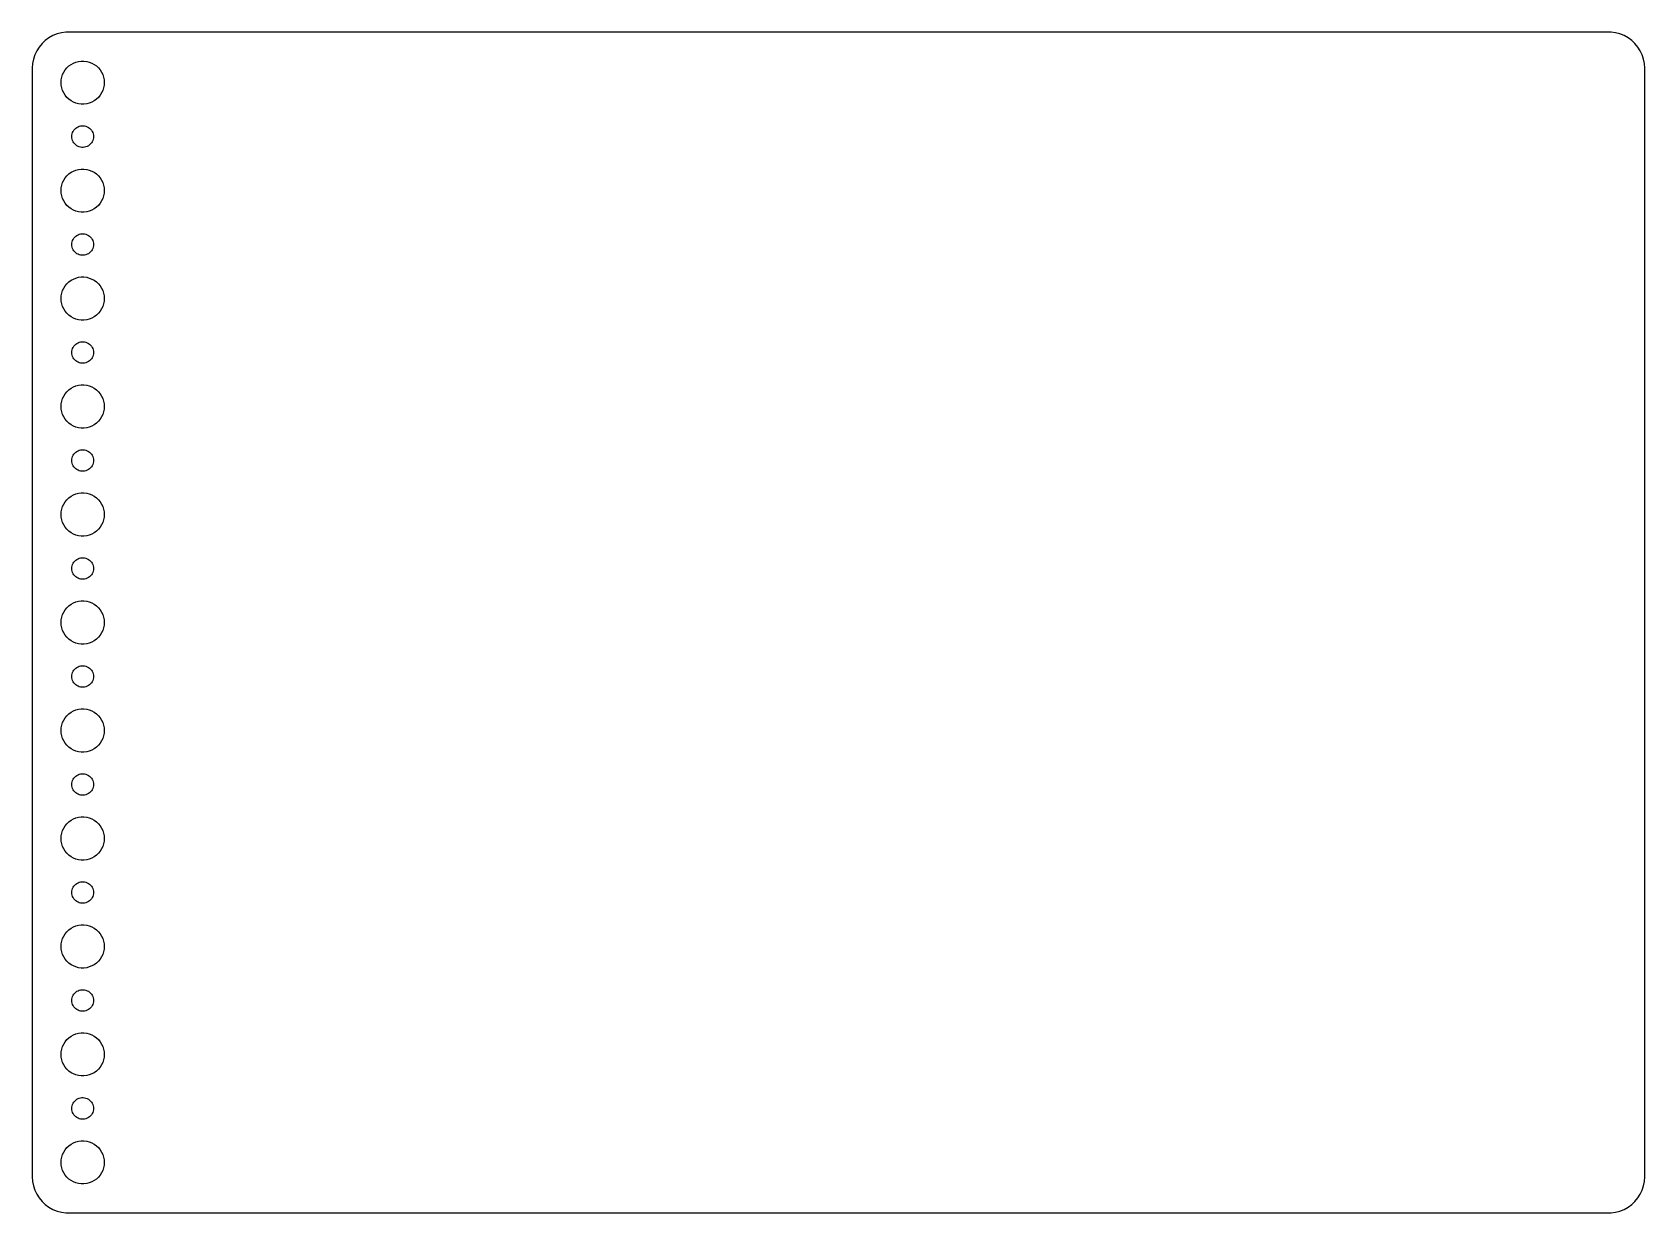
# Model space of a CAD drawing. Header units: metres. Extents: x -112 to 112, y -82 to 82.
import ezdxf

# ---------------------------------------------------------------- set-up
doc = ezdxf.new("R2010")
doc.units = ezdxf.units.M

msp = doc.modelspace()

# ---------------------------------------------------------------- linework, layer by layer
for p, q in [((-110.187, 80.8526), (-110.645, 80.4227)), ((-109.679, 81.2216), (-110.187, 80.8526)), ((-109.129, 81.5241), (-109.679, 81.2216)), ((-108.545, 81.7553), (-109.129, 81.5241)), ((-107.937, 81.9114), (-108.545, 81.7553)), ((-107.314, 81.9901), (-107.937, 81.9114)), ((107.314, 81.9901), (-107.314, 81.9901)), ((107.937, 81.9114), (107.314, 81.9901)), ((108.545, 81.7553), (107.937, 81.9114)), ((109.129, 81.5241), (108.545, 81.7553)), ((109.679, 81.2216), (109.129, 81.5241)), ((110.187, 80.8526), (109.679, 81.2216)), ((110.645, 80.4227), (110.187, 80.8526)), ((-111.649, 78.8406), (-111.843, 78.2434)), ((-111.382, 79.4088), (-111.649, 78.8406)), ((-111.045, 79.9389), (-111.382, 79.4088)), ((-110.645, 80.4227), (-111.045, 79.9389)), ((111.045, 79.9389), (110.645, 80.4227)), ((111.382, 79.4088), (111.045, 79.9389)), ((111.649, 78.8406), (111.382, 79.4088)), ((111.843, 78.2434), (111.649, 78.8406)), ((-111.961, 77.6267), (-112, 77)), ((-112, 77), (-112, -77)), ((-111.843, 78.2434), (-111.961, 77.6267)), ((-107.789, 76.1044), (-107.629, 76.4453)), ((-107.629, 76.4453), (-107.427, 76.7634)), ((-107.427, 76.7634), (-107.187, 77.0536)), ((-107.187, 77.0536), (-106.912, 77.3115)), ((-106.912, 77.3115), (-106.607, 77.533)), ((-106.607, 77.533), (-106.277, 77.7145)), ((-106.277, 77.7145), (-105.927, 77.8532)), ((-105.927, 77.8532), (-105.562, 77.9469)), ((-105.562, 77.9469), (-105.188, 77.9941)), ((-105.188, 77.9941), (-104.812, 77.9941)), ((-104.812, 77.9941), (-104.438, 77.9469)), ((-104.438, 77.9469), (-104.073, 77.8532)), ((-104.073, 77.8532), (-103.723, 77.7145)), ((-103.723, 77.7145), (-103.393, 77.533)), ((-103.393, 77.533), (-103.088, 77.3115)), ((-103.088, 77.3115), (-102.813, 77.0536)), ((-102.813, 77.0536), (-102.573, 76.7634)), ((-102.573, 76.7634), (-102.371, 76.4453)), ((-102.371, 76.4453), (-102.211, 76.1044)), ((111.961, 77.6267), (111.843, 78.2434)), ((112, 77), (111.961, 77.6267)), ((112, -77), (112, 77)), ((-108, 75), (-107.976, 75.376)), ((-107.976, 74.624), (-108, 75)), ((-107.976, 75.376), (-107.906, 75.7461)), ((-107.906, 74.2539), (-107.976, 74.624)), ((-107.906, 75.7461), (-107.789, 76.1044)), ((-107.789, 73.8956), (-107.906, 74.2539)), ((-102.211, 76.1044), (-102.094, 75.7461)), ((-102.094, 74.2539), (-102.211, 73.8956)), ((-102.094, 75.7461), (-102.024, 75.376)), ((-102.024, 74.624), (-102.094, 74.2539)), ((-102.024, 75.376), (-102, 75)), ((-102, 75), (-102.024, 74.624)), ((-107.629, 73.5547), (-107.789, 73.8956)), ((-107.427, 73.2366), (-107.629, 73.5547)), ((-107.187, 72.9464), (-107.427, 73.2366)), ((-106.912, 72.6885), (-107.187, 72.9464)), ((-106.607, 72.467), (-106.912, 72.6885)), ((-106.277, 72.2855), (-106.607, 72.467)), ((-105.927, 72.1468), (-106.277, 72.2855)), ((-105.562, 72.0531), (-105.927, 72.1468)), ((-105.188, 72.0059), (-105.562, 72.0531)), ((-104.812, 72.0059), (-105.188, 72.0059)), ((-104.438, 72.0531), (-104.812, 72.0059)), ((-104.073, 72.1468), (-104.438, 72.0531)), ((-103.723, 72.2855), (-104.073, 72.1468)), ((-103.393, 72.467), (-103.723, 72.2855)), ((-103.088, 72.6885), (-103.393, 72.467)), ((-102.813, 72.9464), (-103.088, 72.6885)), ((-102.573, 73.2366), (-102.813, 72.9464)), ((-102.371, 73.5547), (-102.573, 73.2366)), ((-102.211, 73.8956), (-102.371, 73.5547)), ((-106.5, 67.5), (-106.488, 67.688)), ((-106.488, 67.312), (-106.5, 67.5)), ((-106.488, 67.688), (-106.453, 67.873)), ((-106.453, 67.127), (-106.488, 67.312)), ((-106.453, 67.873), (-106.395, 68.0522)), ((-106.395, 68.0522), (-106.314, 68.2226)), ((-106.314, 68.2226), (-106.214, 68.3817)), ((-106.214, 68.3817), (-106.093, 68.5268)), ((-106.093, 68.5268), (-105.956, 68.6558)), ((-105.956, 68.6558), (-105.804, 68.7665)), ((-105.804, 68.7665), (-105.639, 68.8572)), ((-105.639, 68.8572), (-105.464, 68.9266)), ((-105.464, 68.9266), (-105.281, 68.9734)), ((-105.281, 68.9734), (-105.094, 68.997)), ((-105.094, 68.997), (-104.906, 68.997)), ((-104.906, 68.997), (-104.719, 68.9734)), ((-104.719, 68.9734), (-104.536, 68.9266)), ((-104.536, 68.9266), (-104.361, 68.8572)), ((-104.361, 68.8572), (-104.196, 68.7665)), ((-104.196, 68.7665), (-104.044, 68.6558)), ((-104.044, 68.6558), (-103.907, 68.5268)), ((-103.907, 68.5268), (-103.786, 68.3817)), ((-103.786, 68.3817), (-103.686, 68.2226)), ((-103.686, 68.2226), (-103.605, 68.0522)), ((-103.605, 68.0522), (-103.547, 67.873)), ((-103.547, 67.873), (-103.512, 67.688)), ((-103.512, 67.312), (-103.547, 67.127)), ((-103.512, 67.688), (-103.5, 67.5)), ((-103.5, 67.5), (-103.512, 67.312)), ((-106.395, 66.9478), (-106.453, 67.127)), ((-106.314, 66.7774), (-106.395, 66.9478)), ((-106.214, 66.6183), (-106.314, 66.7774)), ((-106.093, 66.4732), (-106.214, 66.6183)), ((-105.956, 66.3442), (-106.093, 66.4732)), ((-105.804, 66.2335), (-105.956, 66.3442)), ((-105.639, 66.1428), (-105.804, 66.2335)), ((-105.464, 66.0734), (-105.639, 66.1428)), ((-105.281, 66.0266), (-105.464, 66.0734)), ((-105.094, 66.003), (-105.281, 66.0266)), ((-104.906, 66.003), (-105.094, 66.003)), ((-104.719, 66.0266), (-104.906, 66.003)), ((-104.536, 66.0734), (-104.719, 66.0266)), ((-104.361, 66.1428), (-104.536, 66.0734)), ((-104.196, 66.2335), (-104.361, 66.1428)), ((-104.044, 66.3442), (-104.196, 66.2335)), ((-103.907, 66.4732), (-104.044, 66.3442)), ((-103.786, 66.6183), (-103.907, 66.4732)), ((-103.686, 66.7774), (-103.786, 66.6183)), ((-103.605, 66.9478), (-103.686, 66.7774)), ((-103.547, 67.127), (-103.605, 66.9478)), ((-106.277, 62.7145), (-105.927, 62.8532)), ((-105.927, 62.8532), (-105.562, 62.9469)), ((-105.562, 62.9469), (-105.188, 62.9941)), ((-105.188, 62.9941), (-104.812, 62.9941)), ((-104.812, 62.9941), (-104.438, 62.9469)), ((-104.438, 62.9469), (-104.073, 62.8532)), ((-104.073, 62.8532), (-103.723, 62.7145)), ((-107.976, 60.376), (-107.906, 60.7461)), ((-107.906, 60.7461), (-107.789, 61.1044)), ((-107.789, 61.1044), (-107.629, 61.4453)), ((-107.629, 61.4453), (-107.427, 61.7634)), ((-107.427, 61.7634), (-107.187, 62.0536)), ((-107.187, 62.0536), (-106.912, 62.3115)), ((-106.912, 62.3115), (-106.607, 62.533)), ((-106.607, 62.533), (-106.277, 62.7145)), ((-103.723, 62.7145), (-103.393, 62.533)), ((-103.393, 62.533), (-103.088, 62.3115)), ((-103.088, 62.3115), (-102.813, 62.0536)), ((-102.813, 62.0536), (-102.573, 61.7634)), ((-102.573, 61.7634), (-102.371, 61.4453)), ((-102.371, 61.4453), (-102.211, 61.1044)), ((-102.211, 61.1044), (-102.094, 60.7461)), ((-102.094, 60.7461), (-102.024, 60.376)), ((-108, 60), (-107.976, 60.376)), ((-107.976, 59.624), (-108, 60)), ((-107.906, 59.2539), (-107.976, 59.624)), ((-107.789, 58.8956), (-107.906, 59.2539)), ((-107.629, 58.5547), (-107.789, 58.8956)), ((-107.427, 58.2366), (-107.629, 58.5547)), ((-102.371, 58.5547), (-102.573, 58.2366)), ((-102.211, 58.8956), (-102.371, 58.5547)), ((-102.094, 59.2539), (-102.211, 58.8956)), ((-102.024, 59.624), (-102.094, 59.2539)), ((-102.024, 60.376), (-102, 60)), ((-102, 60), (-102.024, 59.624)), ((-107.187, 57.9464), (-107.427, 58.2366)), ((-106.912, 57.6885), (-107.187, 57.9464)), ((-106.607, 57.467), (-106.912, 57.6885)), ((-106.277, 57.2855), (-106.607, 57.467)), ((-105.927, 57.1468), (-106.277, 57.2855)), ((-105.562, 57.0531), (-105.927, 57.1468)), ((-105.188, 57.0059), (-105.562, 57.0531)), ((-104.812, 57.0059), (-105.188, 57.0059)), ((-104.438, 57.0531), (-104.812, 57.0059)), ((-104.073, 57.1468), (-104.438, 57.0531)), ((-103.723, 57.2855), (-104.073, 57.1468)), ((-103.393, 57.467), (-103.723, 57.2855)), ((-103.088, 57.6885), (-103.393, 57.467)), ((-102.813, 57.9464), (-103.088, 57.6885)), ((-102.573, 58.2366), (-102.813, 57.9464)), ((-105.956, 53.6558), (-105.804, 53.7665)), ((-105.804, 53.7665), (-105.639, 53.8572)), ((-105.639, 53.8572), (-105.464, 53.9266)), ((-105.464, 53.9266), (-105.281, 53.9734)), ((-105.281, 53.9734), (-105.094, 53.997)), ((-105.094, 53.997), (-104.906, 53.997)), ((-104.906, 53.997), (-104.719, 53.9734)), ((-104.719, 53.9734), (-104.536, 53.9266)), ((-104.536, 53.9266), (-104.361, 53.8572)), ((-104.361, 53.8572), (-104.196, 53.7665)), ((-104.196, 53.7665), (-104.044, 53.6558)), ((-106.5, 52.5), (-106.488, 52.688)), ((-106.488, 52.312), (-106.5, 52.5)), ((-106.488, 52.688), (-106.453, 52.873)), ((-106.453, 52.127), (-106.488, 52.312)), ((-106.453, 52.873), (-106.395, 53.0522)), ((-106.395, 51.9478), (-106.453, 52.127)), ((-106.395, 53.0522), (-106.314, 53.2226)), ((-106.314, 51.7774), (-106.395, 51.9478)), ((-106.314, 53.2226), (-106.214, 53.3817)), ((-106.214, 51.6183), (-106.314, 51.7774)), ((-106.214, 53.3817), (-106.093, 53.5268)), ((-106.093, 51.4732), (-106.214, 51.6183)), ((-106.093, 53.5268), (-105.956, 53.6558)), ((-104.044, 53.6558), (-103.907, 53.5268)), ((-103.907, 53.5268), (-103.786, 53.3817)), ((-103.786, 51.6183), (-103.907, 51.4732)), ((-103.786, 53.3817), (-103.686, 53.2226)), ((-103.686, 51.7774), (-103.786, 51.6183)), ((-103.686, 53.2226), (-103.605, 53.0522)), ((-103.605, 51.9478), (-103.686, 51.7774)), ((-103.605, 53.0522), (-103.547, 52.873)), ((-103.547, 52.127), (-103.605, 51.9478)), ((-103.547, 52.873), (-103.512, 52.688)), ((-103.512, 52.312), (-103.547, 52.127)), ((-103.512, 52.688), (-103.5, 52.5)), ((-103.5, 52.5), (-103.512, 52.312)), ((-105.956, 51.3442), (-106.093, 51.4732)), ((-105.804, 51.2335), (-105.956, 51.3442)), ((-105.639, 51.1428), (-105.804, 51.2335)), ((-105.464, 51.0734), (-105.639, 51.1428)), ((-105.281, 51.0266), (-105.464, 51.0734)), ((-105.094, 51.003), (-105.281, 51.0266)), ((-104.906, 51.003), (-105.094, 51.003)), ((-104.719, 51.0266), (-104.906, 51.003)), ((-104.536, 51.0734), (-104.719, 51.0266)), ((-104.361, 51.1428), (-104.536, 51.0734)), ((-104.196, 51.2335), (-104.361, 51.1428)), ((-104.044, 51.3442), (-104.196, 51.2335)), ((-103.907, 51.4732), (-104.044, 51.3442)), ((-107.427, 46.7634), (-107.187, 47.0536)), ((-107.187, 47.0536), (-106.912, 47.3115)), ((-106.912, 47.3115), (-106.607, 47.533)), ((-106.607, 47.533), (-106.277, 47.7145)), ((-106.277, 47.7145), (-105.927, 47.8532)), ((-105.927, 47.8532), (-105.562, 47.9469)), ((-105.562, 47.9469), (-105.188, 47.9941)), ((-105.188, 47.9941), (-104.812, 47.9941)), ((-104.812, 47.9941), (-104.438, 47.9469)), ((-104.438, 47.9469), (-104.073, 47.8532)), ((-104.073, 47.8532), (-103.723, 47.7145)), ((-103.723, 47.7145), (-103.393, 47.533)), ((-103.393, 47.533), (-103.088, 47.3115)), ((-103.088, 47.3115), (-102.813, 47.0536)), ((-102.813, 47.0536), (-102.573, 46.7634)), ((-108, 45), (-107.976, 45.376)), ((-107.976, 44.624), (-108, 45)), ((-107.976, 45.376), (-107.906, 45.7461)), ((-107.906, 45.7461), (-107.789, 46.1044)), ((-107.789, 46.1044), (-107.629, 46.4453)), ((-107.629, 46.4453), (-107.427, 46.7634)), ((-102.573, 46.7634), (-102.371, 46.4453)), ((-102.371, 46.4453), (-102.211, 46.1044)), ((-102.211, 46.1044), (-102.094, 45.7461)), ((-102.094, 45.7461), (-102.024, 45.376)), ((-102.024, 45.376), (-102, 45)), ((-102, 45), (-102.024, 44.624)), ((-107.906, 44.2539), (-107.976, 44.624)), ((-107.789, 43.8956), (-107.906, 44.2539)), ((-107.629, 43.5547), (-107.789, 43.8956)), ((-107.427, 43.2366), (-107.629, 43.5547)), ((-107.187, 42.9464), (-107.427, 43.2366)), ((-106.912, 42.6885), (-107.187, 42.9464)), ((-106.607, 42.467), (-106.912, 42.6885)), ((-103.088, 42.6885), (-103.393, 42.467)), ((-102.813, 42.9464), (-103.088, 42.6885)), ((-102.573, 43.2366), (-102.813, 42.9464)), ((-102.371, 43.5547), (-102.573, 43.2366)), ((-102.211, 43.8956), (-102.371, 43.5547)), ((-102.094, 44.2539), (-102.211, 43.8956)), ((-102.024, 44.624), (-102.094, 44.2539)), ((-106.277, 42.2855), (-106.607, 42.467)), ((-105.927, 42.1468), (-106.277, 42.2855)), ((-105.562, 42.0531), (-105.927, 42.1468)), ((-105.188, 42.0059), (-105.562, 42.0531)), ((-104.812, 42.0059), (-105.188, 42.0059)), ((-104.438, 42.0531), (-104.812, 42.0059)), ((-104.073, 42.1468), (-104.438, 42.0531)), ((-103.723, 42.2855), (-104.073, 42.1468)), ((-103.393, 42.467), (-103.723, 42.2855)), ((-106.395, 38.0522), (-106.314, 38.2226)), ((-106.314, 38.2226), (-106.214, 38.3817)), ((-106.214, 38.3817), (-106.093, 38.5268)), ((-106.093, 38.5268), (-105.956, 38.6558)), ((-105.956, 38.6558), (-105.804, 38.7665)), ((-105.804, 38.7665), (-105.639, 38.8572)), ((-105.639, 38.8572), (-105.464, 38.9266)), ((-105.464, 38.9266), (-105.281, 38.9734)), ((-105.281, 38.9734), (-105.094, 38.997)), ((-105.094, 38.997), (-104.906, 38.997)), ((-104.906, 38.997), (-104.719, 38.9734)), ((-104.719, 38.9734), (-104.536, 38.9266)), ((-104.536, 38.9266), (-104.361, 38.8572)), ((-104.361, 38.8572), (-104.196, 38.7665)), ((-104.196, 38.7665), (-104.044, 38.6558)), ((-104.044, 38.6558), (-103.907, 38.5268)), ((-103.907, 38.5268), (-103.786, 38.3817)), ((-103.786, 38.3817), (-103.686, 38.2226)), ((-103.686, 38.2226), (-103.605, 38.0522)), ((-106.5, 37.5), (-106.488, 37.688)), ((-106.488, 37.312), (-106.5, 37.5)), ((-106.488, 37.688), (-106.453, 37.873)), ((-106.453, 37.127), (-106.488, 37.312)), ((-106.453, 37.873), (-106.395, 38.0522)), ((-106.395, 36.9478), (-106.453, 37.127)), ((-106.314, 36.7774), (-106.395, 36.9478)), ((-106.214, 36.6183), (-106.314, 36.7774)), ((-106.093, 36.4732), (-106.214, 36.6183)), ((-105.956, 36.3442), (-106.093, 36.4732)), ((-105.804, 36.2335), (-105.956, 36.3442)), ((-105.639, 36.1428), (-105.804, 36.2335)), ((-105.464, 36.0734), (-105.639, 36.1428)), ((-105.281, 36.0266), (-105.464, 36.0734)), ((-105.094, 36.003), (-105.281, 36.0266)), ((-104.906, 36.003), (-105.094, 36.003)), ((-104.719, 36.0266), (-104.906, 36.003)), ((-104.536, 36.0734), (-104.719, 36.0266)), ((-104.361, 36.1428), (-104.536, 36.0734)), ((-104.196, 36.2335), (-104.361, 36.1428)), ((-104.044, 36.3442), (-104.196, 36.2335)), ((-103.907, 36.4732), (-104.044, 36.3442)), ((-103.786, 36.6183), (-103.907, 36.4732)), ((-103.686, 36.7774), (-103.786, 36.6183)), ((-103.605, 36.9478), (-103.686, 36.7774)), ((-103.605, 38.0522), (-103.547, 37.873)), ((-103.547, 37.127), (-103.605, 36.9478)), ((-103.547, 37.873), (-103.512, 37.688)), ((-103.512, 37.312), (-103.547, 37.127)), ((-103.512, 37.688), (-103.5, 37.5)), ((-103.5, 37.5), (-103.512, 37.312)), ((-107.789, 31.1044), (-107.629, 31.4453)), ((-107.629, 31.4453), (-107.427, 31.7634)), ((-107.427, 31.7634), (-107.187, 32.0536)), ((-107.187, 32.0536), (-106.912, 32.3115)), ((-106.912, 32.3115), (-106.607, 32.533)), ((-106.607, 32.533), (-106.277, 32.7145)), ((-106.277, 32.7145), (-105.927, 32.8532)), ((-105.927, 32.8532), (-105.562, 32.9469)), ((-105.562, 32.9469), (-105.188, 32.9941)), ((-105.188, 32.9941), (-104.812, 32.9941)), ((-104.812, 32.9941), (-104.438, 32.9469)), ((-104.438, 32.9469), (-104.073, 32.8532)), ((-104.073, 32.8532), (-103.723, 32.7145)), ((-103.723, 32.7145), (-103.393, 32.533)), ((-103.393, 32.533), (-103.088, 32.3115)), ((-103.088, 32.3115), (-102.813, 32.0536)), ((-102.813, 32.0536), (-102.573, 31.7634)), ((-102.573, 31.7634), (-102.371, 31.4453)), ((-102.371, 31.4453), (-102.211, 31.1044)), ((-108, 30), (-107.976, 30.376)), ((-107.976, 29.624), (-108, 30)), ((-107.976, 30.376), (-107.906, 30.7461)), ((-107.906, 29.2539), (-107.976, 29.624)), ((-107.906, 30.7461), (-107.789, 31.1044)), ((-107.789, 28.8956), (-107.906, 29.2539)), ((-102.211, 31.1044), (-102.094, 30.7461)), ((-102.094, 29.2539), (-102.211, 28.8956)), ((-102.094, 30.7461), (-102.024, 30.376)), ((-102.024, 29.624), (-102.094, 29.2539)), ((-102.024, 30.376), (-102, 30)), ((-102, 30), (-102.024, 29.624)), ((-107.629, 28.5547), (-107.789, 28.8956)), ((-107.427, 28.2366), (-107.629, 28.5547)), ((-107.187, 27.9464), (-107.427, 28.2366)), ((-106.912, 27.6884), (-107.187, 27.9464)), ((-106.607, 27.467), (-106.912, 27.6884)), ((-106.277, 27.2855), (-106.607, 27.467)), ((-105.927, 27.1468), (-106.277, 27.2855)), ((-105.562, 27.0531), (-105.927, 27.1468)), ((-105.188, 27.0059), (-105.562, 27.0531)), ((-104.812, 27.0059), (-105.188, 27.0059)), ((-104.438, 27.0531), (-104.812, 27.0059)), ((-104.073, 27.1468), (-104.438, 27.0531)), ((-103.723, 27.2855), (-104.073, 27.1468)), ((-103.393, 27.467), (-103.723, 27.2855)), ((-103.088, 27.6884), (-103.393, 27.467)), ((-102.813, 27.9464), (-103.088, 27.6884)), ((-102.573, 28.2366), (-102.813, 27.9464)), ((-102.371, 28.5547), (-102.573, 28.2366)), ((-102.211, 28.8956), (-102.371, 28.5547)), ((-106.5, 22.5), (-106.488, 22.688)), ((-106.488, 22.312), (-106.5, 22.5)), ((-106.488, 22.688), (-106.453, 22.873)), ((-106.453, 22.873), (-106.395, 23.0522)), ((-106.395, 23.0522), (-106.314, 23.2226)), ((-106.314, 23.2226), (-106.214, 23.3817)), ((-106.214, 23.3817), (-106.093, 23.5268)), ((-106.093, 23.5268), (-105.956, 23.6558)), ((-105.956, 23.6558), (-105.804, 23.7665)), ((-105.804, 23.7665), (-105.639, 23.8572)), ((-105.639, 23.8572), (-105.464, 23.9266)), ((-105.464, 23.9266), (-105.281, 23.9734)), ((-105.281, 23.9734), (-105.094, 23.997)), ((-105.094, 23.997), (-104.906, 23.997)), ((-104.906, 23.997), (-104.719, 23.9734)), ((-104.719, 23.9734), (-104.536, 23.9266)), ((-104.536, 23.9266), (-104.361, 23.8572)), ((-104.361, 23.8572), (-104.196, 23.7665)), ((-104.196, 23.7665), (-104.044, 23.6558)), ((-104.044, 23.6558), (-103.907, 23.5268)), ((-103.907, 23.5268), (-103.786, 23.3817)), ((-103.786, 23.3817), (-103.686, 23.2226)), ((-103.686, 23.2226), (-103.605, 23.0522)), ((-103.605, 23.0522), (-103.547, 22.873)), ((-103.547, 22.873), (-103.512, 22.688)), ((-103.512, 22.688), (-103.5, 22.5)), ((-103.5, 22.5), (-103.512, 22.312)), ((-106.453, 22.127), (-106.488, 22.312)), ((-106.395, 21.9478), (-106.453, 22.127)), ((-106.314, 21.7774), (-106.395, 21.9478)), ((-106.214, 21.6183), (-106.314, 21.7774)), ((-106.093, 21.4732), (-106.214, 21.6183)), ((-105.956, 21.3442), (-106.093, 21.4732)), ((-105.804, 21.2335), (-105.956, 21.3442)), ((-105.639, 21.1427), (-105.804, 21.2335)), ((-105.464, 21.0734), (-105.639, 21.1427)), ((-105.281, 21.0266), (-105.464, 21.0734)), ((-105.094, 21.003), (-105.281, 21.0266)), ((-104.906, 21.003), (-105.094, 21.003)), ((-104.719, 21.0266), (-104.906, 21.003)), ((-104.536, 21.0734), (-104.719, 21.0266)), ((-104.361, 21.1427), (-104.536, 21.0734)), ((-104.196, 21.2335), (-104.361, 21.1427)), ((-104.044, 21.3442), (-104.196, 21.2335)), ((-103.907, 21.4732), (-104.044, 21.3442)), ((-103.786, 21.6183), (-103.907, 21.4732)), ((-103.686, 21.7774), (-103.786, 21.6183)), ((-103.605, 21.9478), (-103.686, 21.7774)), ((-103.547, 22.127), (-103.605, 21.9478)), ((-103.512, 22.312), (-103.547, 22.127)), ((-105.927, 17.8532), (-105.562, 17.9469)), ((-105.562, 17.9469), (-105.188, 17.9941)), ((-105.188, 17.9941), (-104.812, 17.9941)), ((-104.812, 17.9941), (-104.438, 17.9469)), ((-104.438, 17.9469), (-104.073, 17.8532)), ((-107.976, 15.376), (-107.906, 15.7461)), ((-107.906, 15.7461), (-107.789, 16.1044)), ((-107.789, 16.1044), (-107.629, 16.4453)), ((-107.629, 16.4453), (-107.427, 16.7634)), ((-107.427, 16.7634), (-107.187, 17.0536)), ((-107.187, 17.0536), (-106.912, 17.3115)), ((-106.912, 17.3115), (-106.607, 17.533)), ((-106.607, 17.533), (-106.277, 17.7145)), ((-106.277, 17.7145), (-105.927, 17.8532)), ((-104.073, 17.8532), (-103.723, 17.7145)), ((-103.723, 17.7145), (-103.393, 17.533)), ((-103.393, 17.533), (-103.088, 17.3115)), ((-103.088, 17.3115), (-102.813, 17.0536)), ((-102.813, 17.0536), (-102.573, 16.7634)), ((-102.573, 16.7634), (-102.371, 16.4453)), ((-102.371, 16.4453), (-102.211, 16.1044)), ((-102.211, 16.1044), (-102.094, 15.7461)), ((-102.094, 15.7461), (-102.024, 15.376)), ((-108, 15), (-107.976, 15.376)), ((-107.976, 14.624), (-108, 15)), ((-107.906, 14.2539), (-107.976, 14.624)), ((-107.789, 13.8956), (-107.906, 14.2539)), ((-107.629, 13.5547), (-107.789, 13.8956)), ((-107.427, 13.2366), (-107.629, 13.5547)), ((-102.371, 13.5547), (-102.573, 13.2366)), ((-102.211, 13.8956), (-102.371, 13.5547)), ((-102.094, 14.2539), (-102.211, 13.8956)), ((-102.024, 14.624), (-102.094, 14.2539)), ((-102.024, 15.376), (-102, 15)), ((-102, 15), (-102.024, 14.624)), ((-107.187, 12.9464), (-107.427, 13.2366)), ((-106.912, 12.6884), (-107.187, 12.9464)), ((-106.607, 12.467), (-106.912, 12.6884)), ((-106.277, 12.2855), (-106.607, 12.467)), ((-105.927, 12.1468), (-106.277, 12.2855)), ((-105.562, 12.0531), (-105.927, 12.1468)), ((-105.188, 12.0059), (-105.562, 12.0531)), ((-104.812, 12.0059), (-105.188, 12.0059)), ((-104.438, 12.0531), (-104.812, 12.0059)), ((-104.073, 12.1468), (-104.438, 12.0531)), ((-103.723, 12.2855), (-104.073, 12.1468)), ((-103.393, 12.467), (-103.723, 12.2855)), ((-103.088, 12.6884), (-103.393, 12.467)), ((-102.813, 12.9464), (-103.088, 12.6884)), ((-102.573, 13.2366), (-102.813, 12.9464)), ((-105.464, 8.92657), (-105.281, 8.97342)), ((-105.281, 8.97342), (-105.094, 8.99704)), ((-105.094, 8.99704), (-104.906, 8.99704)), ((-104.906, 8.99704), (-104.719, 8.97342)), ((-104.719, 8.97342), (-104.536, 8.92657)), ((-106.5, 7.5), (-106.488, 7.68799)), ((-106.488, 7.312), (-106.5, 7.5)), ((-106.488, 7.68799), (-106.453, 7.87303)), ((-106.453, 7.12695), (-106.488, 7.312)), ((-106.453, 7.87303), (-106.395, 8.05219)), ((-106.395, 6.9478), (-106.453, 7.12695)), ((-106.395, 8.05219), (-106.314, 8.22263)), ((-106.314, 6.77736), (-106.395, 6.9478)), ((-106.314, 8.22263), (-106.214, 8.38167)), ((-106.214, 6.61832), (-106.314, 6.77736)), ((-106.214, 8.38167), (-106.093, 8.52681)), ((-106.093, 8.52681), (-105.956, 8.65576)), ((-105.956, 8.65576), (-105.804, 8.76648)), ((-105.804, 8.76648), (-105.639, 8.85724)), ((-105.639, 8.85724), (-105.464, 8.92657)), ((-104.536, 8.92657), (-104.361, 8.85724)), ((-104.361, 8.85724), (-104.196, 8.76648)), ((-104.196, 8.76648), (-104.044, 8.65576)), ((-104.044, 8.65576), (-103.907, 8.52681)), ((-103.907, 8.52681), (-103.786, 8.38167)), ((-103.786, 8.38167), (-103.686, 8.22263)), ((-103.686, 6.77736), (-103.786, 6.61832)), ((-103.686, 8.22263), (-103.605, 8.05219)), ((-103.605, 6.9478), (-103.686, 6.77736)), ((-103.605, 8.05219), (-103.547, 7.87303)), ((-103.547, 7.12695), (-103.605, 6.9478)), ((-103.547, 7.87303), (-103.512, 7.68799)), ((-103.512, 7.312), (-103.547, 7.12695)), ((-103.512, 7.68799), (-103.5, 7.5)), ((-103.5, 7.5), (-103.512, 7.312)), ((-106.093, 6.47318), (-106.214, 6.61832)), ((-105.956, 6.34422), (-106.093, 6.47318)), ((-105.804, 6.23351), (-105.956, 6.34422)), ((-105.639, 6.14275), (-105.804, 6.23351)), ((-105.464, 6.07341), (-105.639, 6.14275)), ((-105.281, 6.02657), (-105.464, 6.07341)), ((-105.094, 6.00294), (-105.281, 6.02657)), ((-104.906, 6.00294), (-105.094, 6.00294)), ((-104.719, 6.02657), (-104.906, 6.00294)), ((-104.536, 6.07341), (-104.719, 6.02657)), ((-104.361, 6.14275), (-104.536, 6.07341)), ((-104.196, 6.23351), (-104.361, 6.14275)), ((-104.044, 6.34422), (-104.196, 6.23351)), ((-103.907, 6.47318), (-104.044, 6.34422)), ((-103.786, 6.61832), (-103.907, 6.47318)), ((-107.187, 2.05363), (-106.912, 2.31154)), ((-106.912, 2.31154), (-106.607, 2.53297)), ((-106.607, 2.53297), (-106.277, 2.71448)), ((-106.277, 2.71448), (-105.927, 2.85316)), ((-105.927, 2.85316), (-105.562, 2.94685)), ((-105.562, 2.94685), (-105.188, 2.99408)), ((-105.188, 2.99408), (-104.812, 2.99408)), ((-104.812, 2.99408), (-104.438, 2.94685)), ((-104.438, 2.94685), (-104.073, 2.85316)), ((-104.073, 2.85316), (-103.723, 2.71448)), ((-103.723, 2.71448), (-103.393, 2.53297)), ((-103.393, 2.53297), (-103.088, 2.31154)), ((-103.088, 2.31154), (-102.813, 2.05363)), ((-108, 0), (-107.976, 0.37599)), ((-107.976, -0.37599), (-108, 0)), ((-107.976, 0.37599), (-107.906, 0.74606)), ((-107.906, 0.74606), (-107.789, 1.10437)), ((-107.789, 1.10437), (-107.629, 1.44525)), ((-107.629, 1.44525), (-107.427, 1.76335)), ((-107.427, 1.76335), (-107.187, 2.05363)), ((-102.813, 2.05363), (-102.573, 1.76335)), ((-102.573, 1.76335), (-102.371, 1.44525)), ((-102.371, 1.44525), (-102.211, 1.10437)), ((-102.211, 1.10437), (-102.094, 0.74606)), ((-102.094, 0.74606), (-102.024, 0.37599)), ((-102.024, 0.37599), (-102, 0)), ((-102, 0), (-102.024, -0.37599)), ((-107.906, -0.74606), (-107.976, -0.37599)), ((-107.789, -1.10437), (-107.906, -0.74606)), ((-107.629, -1.44525), (-107.789, -1.10437)), ((-107.427, -1.76335), (-107.629, -1.44525)), ((-107.187, -2.05363), (-107.427, -1.76335)), ((-106.912, -2.31154), (-107.187, -2.05363)), ((-102.813, -2.05363), (-103.088, -2.31154)), ((-102.573, -1.76335), (-102.813, -2.05363)), ((-102.371, -1.44525), (-102.573, -1.76335)), ((-102.211, -1.10437), (-102.371, -1.44525)), ((-102.094, -0.74606), (-102.211, -1.10437)), ((-102.024, -0.37599), (-102.094, -0.74606)), ((-106.607, -2.53297), (-106.912, -2.31154)), ((-106.277, -2.71448), (-106.607, -2.53297)), ((-105.927, -2.85316), (-106.277, -2.71448)), ((-105.562, -2.94685), (-105.927, -2.85316)), ((-105.188, -2.99408), (-105.562, -2.94685)), ((-104.812, -2.99408), (-105.188, -2.99408)), ((-104.438, -2.94685), (-104.812, -2.99408)), ((-104.073, -2.85316), (-104.438, -2.94685)), ((-103.723, -2.71448), (-104.073, -2.85316)), ((-103.393, -2.53297), (-103.723, -2.71448)), ((-103.088, -2.31154), (-103.393, -2.53297)), ((-106.314, -6.77736), (-106.214, -6.61832)), ((-106.214, -6.61832), (-106.093, -6.47318)), ((-106.093, -6.47318), (-105.956, -6.34422)), ((-105.956, -6.34422), (-105.804, -6.23351)), ((-105.804, -6.23351), (-105.639, -6.14275)), ((-105.639, -6.14275), (-105.464, -6.07341)), ((-105.464, -6.07341), (-105.281, -6.02657)), ((-105.281, -6.02657), (-105.094, -6.00294)), ((-105.094, -6.00294), (-104.906, -6.00294)), ((-104.906, -6.00294), (-104.719, -6.02657)), ((-104.719, -6.02657), (-104.536, -6.07341)), ((-104.536, -6.07341), (-104.361, -6.14275)), ((-104.361, -6.14275), (-104.196, -6.23351)), ((-104.196, -6.23351), (-104.044, -6.34422)), ((-104.044, -6.34422), (-103.907, -6.47318)), ((-103.907, -6.47318), (-103.786, -6.61832)), ((-103.786, -6.61832), (-103.686, -6.77736)), ((-106.5, -7.5), (-106.488, -7.312)), ((-106.488, -7.68799), (-106.5, -7.5)), ((-106.488, -7.312), (-106.453, -7.12695)), ((-106.453, -7.87303), (-106.488, -7.68799)), ((-106.453, -7.12695), (-106.395, -6.9478)), ((-106.395, -8.05219), (-106.453, -7.87303)), ((-106.395, -6.9478), (-106.314, -6.77736)), ((-106.314, -8.22263), (-106.395, -8.05219)), ((-106.214, -8.38167), (-106.314, -8.22263)), ((-106.093, -8.52681), (-106.214, -8.38167)), ((-105.956, -8.65576), (-106.093, -8.52681)), ((-105.804, -8.76648), (-105.956, -8.65576)), ((-105.639, -8.85724), (-105.804, -8.76648)), ((-105.464, -8.92657), (-105.639, -8.85724)), ((-105.281, -8.97342), (-105.464, -8.92657)), ((-104.536, -8.92657), (-104.719, -8.97342)), ((-104.361, -8.85724), (-104.536, -8.92657)), ((-104.196, -8.76648), (-104.361, -8.85724)), ((-104.044, -8.65576), (-104.196, -8.76648)), ((-103.907, -8.52681), (-104.044, -8.65576)), ((-103.786, -8.38167), (-103.907, -8.52681)), ((-103.686, -8.22263), (-103.786, -8.38167)), ((-103.686, -6.77736), (-103.605, -6.9478)), ((-103.605, -8.05219), (-103.686, -8.22263)), ((-103.605, -6.9478), (-103.547, -7.12695)), ((-103.547, -7.87303), (-103.605, -8.05219)), ((-103.547, -7.12695), (-103.512, -7.312)), ((-103.512, -7.68799), (-103.547, -7.87303)), ((-103.512, -7.312), (-103.5, -7.5)), ((-103.5, -7.5), (-103.512, -7.68799)), ((-105.094, -8.99704), (-105.281, -8.97342)), ((-104.906, -8.99704), (-105.094, -8.99704)), ((-104.719, -8.97342), (-104.906, -8.99704)), ((-107.629, -13.5547), (-107.427, -13.2366)), ((-107.427, -13.2366), (-107.187, -12.9464)), ((-107.187, -12.9464), (-106.912, -12.6884)), ((-106.912, -12.6884), (-106.607, -12.467)), ((-106.607, -12.467), (-106.277, -12.2855)), ((-106.277, -12.2855), (-105.927, -12.1468)), ((-105.927, -12.1468), (-105.562, -12.0531)), ((-105.562, -12.0531), (-105.188, -12.0059)), ((-105.188, -12.0059), (-104.812, -12.0059)), ((-104.812, -12.0059), (-104.438, -12.0531)), ((-104.438, -12.0531), (-104.073, -12.1468)), ((-104.073, -12.1468), (-103.723, -12.2855)), ((-103.723, -12.2855), (-103.393, -12.467)), ((-103.393, -12.467), (-103.088, -12.6884)), ((-103.088, -12.6884), (-102.813, -12.9464)), ((-102.813, -12.9464), (-102.573, -13.2366)), ((-102.573, -13.2366), (-102.371, -13.5547)), ((-108, -15), (-107.976, -14.624)), ((-107.976, -15.376), (-108, -15)), ((-107.976, -14.624), (-107.906, -14.2539)), ((-107.906, -15.7461), (-107.976, -15.376)), ((-107.906, -14.2539), (-107.789, -13.8956)), ((-107.789, -13.8956), (-107.629, -13.5547)), ((-102.371, -13.5547), (-102.211, -13.8956)), ((-102.211, -13.8956), (-102.094, -14.2539)), ((-102.094, -14.2539), (-102.024, -14.624)), ((-102.024, -15.376), (-102.094, -15.7461)), ((-102.024, -14.624), (-102, -15)), ((-102, -15), (-102.024, -15.376)), ((-107.789, -16.1044), (-107.906, -15.7461)), ((-107.629, -16.4453), (-107.789, -16.1044)), ((-107.427, -16.7634), (-107.629, -16.4453)), ((-107.187, -17.0536), (-107.427, -16.7634)), ((-106.912, -17.3115), (-107.187, -17.0536)), ((-106.607, -17.533), (-106.912, -17.3115)), ((-106.277, -17.7145), (-106.607, -17.533)), ((-105.927, -17.8532), (-106.277, -17.7145)), ((-105.562, -17.9469), (-105.927, -17.8532)), ((-104.073, -17.8532), (-104.438, -17.9469)), ((-103.723, -17.7145), (-104.073, -17.8532)), ((-103.393, -17.533), (-103.723, -17.7145)), ((-103.088, -17.3115), (-103.393, -17.533)), ((-102.813, -17.0536), (-103.088, -17.3115)), ((-102.573, -16.7634), (-102.813, -17.0536)), ((-102.371, -16.4453), (-102.573, -16.7634)), ((-102.211, -16.1044), (-102.371, -16.4453)), ((-102.094, -15.7461), (-102.211, -16.1044)), ((-105.188, -17.9941), (-105.562, -17.9469)), ((-104.812, -17.9941), (-105.188, -17.9941)), ((-104.438, -17.9469), (-104.812, -17.9941)), ((-106.5, -22.5), (-106.488, -22.312)), ((-106.488, -22.312), (-106.453, -22.127)), ((-106.453, -22.127), (-106.395, -21.9478)), ((-106.395, -21.9478), (-106.314, -21.7774)), ((-106.314, -21.7774), (-106.214, -21.6183)), ((-106.214, -21.6183), (-106.093, -21.4732)), ((-106.093, -21.4732), (-105.956, -21.3442)), ((-105.956, -21.3442), (-105.804, -21.2335)), ((-105.804, -21.2335), (-105.639, -21.1427)), ((-105.639, -21.1427), (-105.464, -21.0734)), ((-105.464, -21.0734), (-105.281, -21.0266)), ((-105.281, -21.0266), (-105.094, -21.003)), ((-105.094, -21.003), (-104.906, -21.003)), ((-104.906, -21.003), (-104.719, -21.0266)), ((-104.719, -21.0266), (-104.536, -21.0734)), ((-104.536, -21.0734), (-104.361, -21.1427)), ((-104.361, -21.1427), (-104.196, -21.2335)), ((-104.196, -21.2335), (-104.044, -21.3442)), ((-104.044, -21.3442), (-103.907, -21.4732)), ((-103.907, -21.4732), (-103.786, -21.6183)), ((-103.786, -21.6183), (-103.686, -21.7774)), ((-103.686, -21.7774), (-103.605, -21.9478)), ((-103.605, -21.9478), (-103.547, -22.127)), ((-103.547, -22.127), (-103.512, -22.312)), ((-103.512, -22.312), (-103.5, -22.5)), ((-106.488, -22.688), (-106.5, -22.5)), ((-106.453, -22.873), (-106.488, -22.688)), ((-106.395, -23.0522), (-106.453, -22.873)), ((-106.314, -23.2226), (-106.395, -23.0522)), ((-106.214, -23.3817), (-106.314, -23.2226)), ((-106.093, -23.5268), (-106.214, -23.3817)), ((-105.956, -23.6558), (-106.093, -23.5268)), ((-105.804, -23.7665), (-105.956, -23.6558)), ((-105.639, -23.8572), (-105.804, -23.7665)), ((-105.464, -23.9266), (-105.639, -23.8572)), ((-105.281, -23.9734), (-105.464, -23.9266)), ((-105.094, -23.997), (-105.281, -23.9734)), ((-104.906, -23.997), (-105.094, -23.997)), ((-104.719, -23.9734), (-104.906, -23.997)), ((-104.536, -23.9266), (-104.719, -23.9734)), ((-104.361, -23.8572), (-104.536, -23.9266)), ((-104.196, -23.7665), (-104.361, -23.8572)), ((-104.044, -23.6558), (-104.196, -23.7665)), ((-103.907, -23.5268), (-104.044, -23.6558)), ((-103.786, -23.3817), (-103.907, -23.5268)), ((-103.686, -23.2226), (-103.786, -23.3817)), ((-103.605, -23.0522), (-103.686, -23.2226)), ((-103.547, -22.873), (-103.605, -23.0522)), ((-103.512, -22.688), (-103.547, -22.873)), ((-103.5, -22.5), (-103.512, -22.688)), ((-107.906, -29.2539), (-107.789, -28.8956)), ((-107.789, -28.8956), (-107.629, -28.5547)), ((-107.629, -28.5547), (-107.427, -28.2366)), ((-107.427, -28.2366), (-107.187, -27.9464)), ((-107.187, -27.9464), (-106.912, -27.6884)), ((-106.912, -27.6884), (-106.607, -27.467)), ((-106.607, -27.467), (-106.277, -27.2855)), ((-106.277, -27.2855), (-105.927, -27.1468)), ((-105.927, -27.1468), (-105.562, -27.0531)), ((-105.562, -27.0531), (-105.188, -27.0059)), ((-105.188, -27.0059), (-104.812, -27.0059)), ((-104.812, -27.0059), (-104.438, -27.0531)), ((-104.438, -27.0531), (-104.073, -27.1468)), ((-104.073, -27.1468), (-103.723, -27.2855)), ((-103.723, -27.2855), (-103.393, -27.467)), ((-103.393, -27.467), (-103.088, -27.6884)), ((-103.088, -27.6884), (-102.813, -27.9464)), ((-102.813, -27.9464), (-102.573, -28.2366)), ((-102.573, -28.2366), (-102.371, -28.5547)), ((-102.371, -28.5547), (-102.211, -28.8956)), ((-102.211, -28.8956), (-102.094, -29.2539)), ((-108, -30), (-107.976, -29.624)), ((-107.976, -30.376), (-108, -30)), ((-107.976, -29.624), (-107.906, -29.2539)), ((-107.906, -30.7461), (-107.976, -30.376)), ((-107.789, -31.1044), (-107.906, -30.7461)), ((-107.629, -31.4453), (-107.789, -31.1044)), ((-102.211, -31.1044), (-102.371, -31.4453)), ((-102.094, -30.7461), (-102.211, -31.1044)), ((-102.094, -29.2539), (-102.024, -29.624)), ((-102.024, -30.376), (-102.094, -30.7461)), ((-102.024, -29.624), (-102, -30)), ((-102, -30), (-102.024, -30.376)), ((-107.427, -31.7634), (-107.629, -31.4453)), ((-107.187, -32.0536), (-107.427, -31.7634)), ((-106.912, -32.3115), (-107.187, -32.0536)), ((-106.607, -32.533), (-106.912, -32.3115)), ((-106.277, -32.7145), (-106.607, -32.533)), ((-105.927, -32.8532), (-106.277, -32.7145)), ((-105.562, -32.9469), (-105.927, -32.8532)), ((-105.188, -32.9941), (-105.562, -32.9469)), ((-104.812, -32.9941), (-105.188, -32.9941)), ((-104.438, -32.9469), (-104.812, -32.9941)), ((-104.073, -32.8532), (-104.438, -32.9469)), ((-103.723, -32.7145), (-104.073, -32.8532)), ((-103.393, -32.533), (-103.723, -32.7145)), ((-103.088, -32.3115), (-103.393, -32.533)), ((-102.813, -32.0536), (-103.088, -32.3115)), ((-102.573, -31.7634), (-102.813, -32.0536)), ((-102.371, -31.4453), (-102.573, -31.7634)), ((-106.5, -37.5), (-106.488, -37.312)), ((-106.488, -37.688), (-106.5, -37.5)), ((-106.488, -37.312), (-106.453, -37.127)), ((-106.453, -37.873), (-106.488, -37.688)), ((-106.453, -37.127), (-106.395, -36.9478)), ((-106.395, -38.0522), (-106.453, -37.873)), ((-106.395, -36.9478), (-106.314, -36.7774)), ((-106.314, -38.2226), (-106.395, -38.0522)), ((-106.314, -36.7774), (-106.214, -36.6183)), ((-106.214, -36.6183), (-106.093, -36.4732)), ((-106.093, -36.4732), (-105.956, -36.3442)), ((-105.956, -36.3442), (-105.804, -36.2335)), ((-105.804, -36.2335), (-105.639, -36.1428)), ((-105.639, -36.1428), (-105.464, -36.0734)), ((-105.464, -36.0734), (-105.281, -36.0266)), ((-105.281, -36.0266), (-105.094, -36.003)), ((-105.094, -36.003), (-104.906, -36.003)), ((-104.906, -36.003), (-104.719, -36.0266)), ((-104.719, -36.0266), (-104.536, -36.0734)), ((-104.536, -36.0734), (-104.361, -36.1428)), ((-104.361, -36.1428), (-104.196, -36.2335)), ((-104.196, -36.2335), (-104.044, -36.3442)), ((-104.044, -36.3442), (-103.907, -36.4732)), ((-103.907, -36.4732), (-103.786, -36.6183)), ((-103.786, -36.6183), (-103.686, -36.7774)), ((-103.686, -36.7774), (-103.605, -36.9478)), ((-103.605, -38.0522), (-103.686, -38.2226)), ((-103.605, -36.9478), (-103.547, -37.127)), ((-103.547, -37.873), (-103.605, -38.0522)), ((-103.547, -37.127), (-103.512, -37.312)), ((-103.512, -37.688), (-103.547, -37.873)), ((-103.512, -37.312), (-103.5, -37.5)), ((-103.5, -37.5), (-103.512, -37.688)), ((-106.214, -38.3817), (-106.314, -38.2226)), ((-106.093, -38.5268), (-106.214, -38.3817)), ((-105.956, -38.6558), (-106.093, -38.5268)), ((-105.804, -38.7665), (-105.956, -38.6558)), ((-105.639, -38.8572), (-105.804, -38.7665)), ((-105.464, -38.9266), (-105.639, -38.8572)), ((-105.281, -38.9734), (-105.464, -38.9266)), ((-105.094, -38.997), (-105.281, -38.9734)), ((-104.906, -38.997), (-105.094, -38.997)), ((-104.719, -38.9734), (-104.906, -38.997)), ((-104.536, -38.9266), (-104.719, -38.9734)), ((-104.361, -38.8572), (-104.536, -38.9266)), ((-104.196, -38.7665), (-104.361, -38.8572)), ((-104.044, -38.6558), (-104.196, -38.7665)), ((-103.907, -38.5268), (-104.044, -38.6558)), ((-103.786, -38.3817), (-103.907, -38.5268)), ((-103.686, -38.2226), (-103.786, -38.3817)), ((-106.912, -42.6885), (-106.607, -42.467)), ((-106.607, -42.467), (-106.277, -42.2855)), ((-106.277, -42.2855), (-105.927, -42.1468)), ((-105.927, -42.1468), (-105.562, -42.0531)), ((-105.562, -42.0531), (-105.188, -42.0059)), ((-105.188, -42.0059), (-104.812, -42.0059)), ((-104.812, -42.0059), (-104.438, -42.0531)), ((-104.438, -42.0531), (-104.073, -42.1468)), ((-104.073, -42.1468), (-103.723, -42.2855)), ((-103.723, -42.2855), (-103.393, -42.467)), ((-103.393, -42.467), (-103.088, -42.6885)), ((-108, -45), (-107.976, -44.624)), ((-107.976, -44.624), (-107.906, -44.2539)), ((-107.906, -44.2539), (-107.789, -43.8956)), ((-107.789, -43.8956), (-107.629, -43.5547)), ((-107.629, -43.5547), (-107.427, -43.2366)), ((-107.427, -43.2366), (-107.187, -42.9464)), ((-107.187, -42.9464), (-106.912, -42.6885)), ((-103.088, -42.6885), (-102.813, -42.9464)), ((-102.813, -42.9464), (-102.573, -43.2366)), ((-102.573, -43.2366), (-102.371, -43.5547)), ((-102.371, -43.5547), (-102.211, -43.8956)), ((-102.211, -43.8956), (-102.094, -44.2539)), ((-102.094, -44.2539), (-102.024, -44.624)), ((-102.024, -44.624), (-102, -45)), ((-107.976, -45.376), (-108, -45)), ((-107.906, -45.7461), (-107.976, -45.376)), ((-107.789, -46.1044), (-107.906, -45.7461)), ((-107.629, -46.4453), (-107.789, -46.1044)), ((-107.427, -46.7634), (-107.629, -46.4453)), ((-107.187, -47.0536), (-107.427, -46.7634)), ((-102.573, -46.7634), (-102.813, -47.0536)), ((-102.371, -46.4453), (-102.573, -46.7634)), ((-102.211, -46.1044), (-102.371, -46.4453)), ((-102.094, -45.7461), (-102.211, -46.1044)), ((-102.024, -45.376), (-102.094, -45.7461)), ((-102, -45), (-102.024, -45.376)), ((-106.912, -47.3115), (-107.187, -47.0536)), ((-106.607, -47.533), (-106.912, -47.3115)), ((-106.277, -47.7145), (-106.607, -47.533)), ((-105.927, -47.8532), (-106.277, -47.7145)), ((-105.562, -47.9469), (-105.927, -47.8532)), ((-105.188, -47.9941), (-105.562, -47.9469)), ((-104.812, -47.9941), (-105.188, -47.9941)), ((-104.438, -47.9469), (-104.812, -47.9941)), ((-104.073, -47.8532), (-104.438, -47.9469)), ((-103.723, -47.7145), (-104.073, -47.8532)), ((-103.393, -47.533), (-103.723, -47.7145)), ((-103.088, -47.3115), (-103.393, -47.533)), ((-102.813, -47.0536), (-103.088, -47.3115)), ((-106.214, -51.6183), (-106.093, -51.4732)), ((-106.093, -51.4732), (-105.956, -51.3442)), ((-105.956, -51.3442), (-105.804, -51.2335)), ((-105.804, -51.2335), (-105.639, -51.1428)), ((-105.639, -51.1428), (-105.464, -51.0734)), ((-105.464, -51.0734), (-105.281, -51.0266)), ((-105.281, -51.0266), (-105.094, -51.003)), ((-105.094, -51.003), (-104.906, -51.003)), ((-104.906, -51.003), (-104.719, -51.0266)), ((-104.719, -51.0266), (-104.536, -51.0734)), ((-104.536, -51.0734), (-104.361, -51.1428)), ((-104.361, -51.1428), (-104.196, -51.2335)), ((-104.196, -51.2335), (-104.044, -51.3442)), ((-104.044, -51.3442), (-103.907, -51.4732)), ((-103.907, -51.4732), (-103.786, -51.6183)), ((-106.5, -52.5), (-106.488, -52.312)), ((-106.488, -52.688), (-106.5, -52.5)), ((-106.488, -52.312), (-106.453, -52.127)), ((-106.453, -52.873), (-106.488, -52.688)), ((-106.453, -52.127), (-106.395, -51.9478)), ((-106.395, -53.0522), (-106.453, -52.873)), ((-106.395, -51.9478), (-106.314, -51.7774)), ((-106.314, -53.2226), (-106.395, -53.0522)), ((-106.314, -51.7774), (-106.214, -51.6183)), ((-106.214, -53.3817), (-106.314, -53.2226)), ((-106.093, -53.5268), (-106.214, -53.3817)), ((-105.956, -53.6558), (-106.093, -53.5268)), ((-105.804, -53.7665), (-105.956, -53.6558)), ((-104.044, -53.6558), (-104.196, -53.7665)), ((-103.907, -53.5268), (-104.044, -53.6558)), ((-103.786, -53.3817), (-103.907, -53.5268)), ((-103.786, -51.6183), (-103.686, -51.7774)), ((-103.686, -53.2226), (-103.786, -53.3817)), ((-103.686, -51.7774), (-103.605, -51.9478)), ((-103.605, -53.0522), (-103.686, -53.2226)), ((-103.605, -51.9478), (-103.547, -52.127)), ((-103.547, -52.873), (-103.605, -53.0522)), ((-103.547, -52.127), (-103.512, -52.312)), ((-103.512, -52.688), (-103.547, -52.873)), ((-103.512, -52.312), (-103.5, -52.5)), ((-103.5, -52.5), (-103.512, -52.688)), ((-105.639, -53.8572), (-105.804, -53.7665)), ((-105.464, -53.9266), (-105.639, -53.8572)), ((-105.281, -53.9734), (-105.464, -53.9266)), ((-105.094, -53.997), (-105.281, -53.9734)), ((-104.906, -53.997), (-105.094, -53.997)), ((-104.719, -53.9734), (-104.906, -53.997)), ((-104.536, -53.9266), (-104.719, -53.9734)), ((-104.361, -53.8572), (-104.536, -53.9266)), ((-104.196, -53.7665), (-104.361, -53.8572)), ((-107.629, -58.5547), (-107.427, -58.2366)), ((-107.427, -58.2366), (-107.187, -57.9464)), ((-107.187, -57.9464), (-106.912, -57.6885)), ((-106.912, -57.6885), (-106.607, -57.467)), ((-106.607, -57.467), (-106.277, -57.2855)), ((-106.277, -57.2855), (-105.927, -57.1468)), ((-105.927, -57.1468), (-105.562, -57.0531)), ((-105.562, -57.0531), (-105.188, -57.0059)), ((-105.188, -57.0059), (-104.812, -57.0059)), ((-104.812, -57.0059), (-104.438, -57.0531)), ((-104.438, -57.0531), (-104.073, -57.1468)), ((-104.073, -57.1468), (-103.723, -57.2855)), ((-103.723, -57.2855), (-103.393, -57.467)), ((-103.393, -57.467), (-103.088, -57.6885)), ((-103.088, -57.6885), (-102.813, -57.9464)), ((-102.813, -57.9464), (-102.573, -58.2366)), ((-102.573, -58.2366), (-102.371, -58.5547)), ((-108, -60), (-107.976, -59.624)), ((-107.976, -60.376), (-108, -60)), ((-107.976, -59.624), (-107.906, -59.2539)), ((-107.906, -60.7461), (-107.976, -60.376)), ((-107.906, -59.2539), (-107.789, -58.8956)), ((-107.789, -58.8956), (-107.629, -58.5547)), ((-102.371, -58.5547), (-102.211, -58.8956)), ((-102.211, -58.8956), (-102.094, -59.2539)), ((-102.094, -59.2539), (-102.024, -59.624)), ((-102.024, -60.376), (-102.094, -60.7461)), ((-102.024, -59.624), (-102, -60)), ((-102, -60), (-102.024, -60.376)), ((-107.789, -61.1044), (-107.906, -60.7461)), ((-107.629, -61.4453), (-107.789, -61.1044)), ((-107.427, -61.7634), (-107.629, -61.4453)), ((-107.187, -62.0536), (-107.427, -61.7634)), ((-106.912, -62.3115), (-107.187, -62.0536)), ((-106.607, -62.533), (-106.912, -62.3115)), ((-106.277, -62.7145), (-106.607, -62.533)), ((-105.927, -62.8532), (-106.277, -62.7145)), ((-103.723, -62.7145), (-104.073, -62.8532)), ((-103.393, -62.533), (-103.723, -62.7145)), ((-103.088, -62.3115), (-103.393, -62.533)), ((-102.813, -62.0536), (-103.088, -62.3115)), ((-102.573, -61.7634), (-102.813, -62.0536)), ((-102.371, -61.4453), (-102.573, -61.7634)), ((-102.211, -61.1044), (-102.371, -61.4453)), ((-102.094, -60.7461), (-102.211, -61.1044)), ((-105.562, -62.9469), (-105.927, -62.8532)), ((-105.188, -62.9941), (-105.562, -62.9469)), ((-104.812, -62.9941), (-105.188, -62.9941)), ((-104.438, -62.9469), (-104.812, -62.9941)), ((-104.073, -62.8532), (-104.438, -62.9469)), ((-106.488, -67.312), (-106.453, -67.127)), ((-106.453, -67.127), (-106.395, -66.9478)), ((-106.395, -66.9478), (-106.314, -66.7774)), ((-106.314, -66.7774), (-106.214, -66.6183)), ((-106.214, -66.6183), (-106.093, -66.4732)), ((-106.093, -66.4732), (-105.956, -66.3442)), ((-105.956, -66.3442), (-105.804, -66.2335)), ((-105.804, -66.2335), (-105.639, -66.1428)), ((-105.639, -66.1428), (-105.464, -66.0734)), ((-105.464, -66.0734), (-105.281, -66.0266)), ((-105.281, -66.0266), (-105.094, -66.003)), ((-105.094, -66.003), (-104.906, -66.003)), ((-104.906, -66.003), (-104.719, -66.0266)), ((-104.719, -66.0266), (-104.536, -66.0734)), ((-104.536, -66.0734), (-104.361, -66.1428)), ((-104.361, -66.1428), (-104.196, -66.2335)), ((-104.196, -66.2335), (-104.044, -66.3442)), ((-104.044, -66.3442), (-103.907, -66.4732)), ((-103.907, -66.4732), (-103.786, -66.6183)), ((-103.786, -66.6183), (-103.686, -66.7774)), ((-103.686, -66.7774), (-103.605, -66.9478)), ((-103.605, -66.9478), (-103.547, -67.127)), ((-103.547, -67.127), (-103.512, -67.312)), ((-106.5, -67.5), (-106.488, -67.312)), ((-106.488, -67.688), (-106.5, -67.5)), ((-106.453, -67.873), (-106.488, -67.688)), ((-106.395, -68.0522), (-106.453, -67.873)), ((-106.314, -68.2226), (-106.395, -68.0522)), ((-106.214, -68.3817), (-106.314, -68.2226)), ((-106.093, -68.5268), (-106.214, -68.3817)), ((-105.956, -68.6558), (-106.093, -68.5268)), ((-105.804, -68.7665), (-105.956, -68.6558)), ((-105.639, -68.8572), (-105.804, -68.7665)), ((-105.464, -68.9266), (-105.639, -68.8572)), ((-105.281, -68.9734), (-105.464, -68.9266)), ((-105.094, -68.997), (-105.281, -68.9734)), ((-104.906, -68.997), (-105.094, -68.997)), ((-104.719, -68.9734), (-104.906, -68.997)), ((-104.536, -68.9266), (-104.719, -68.9734)), ((-104.361, -68.8572), (-104.536, -68.9266)), ((-104.196, -68.7665), (-104.361, -68.8572)), ((-104.044, -68.6558), (-104.196, -68.7665)), ((-103.907, -68.5268), (-104.044, -68.6558)), ((-103.786, -68.3817), (-103.907, -68.5268)), ((-103.686, -68.2226), (-103.786, -68.3817)), ((-103.605, -68.0522), (-103.686, -68.2226)), ((-103.547, -67.873), (-103.605, -68.0522)), ((-103.512, -67.688), (-103.547, -67.873)), ((-103.512, -67.312), (-103.5, -67.5)), ((-103.5, -67.5), (-103.512, -67.688)), ((-107.906, -74.2539), (-107.789, -73.8956)), ((-107.789, -73.8956), (-107.629, -73.5547)), ((-107.629, -73.5547), (-107.427, -73.2366)), ((-107.427, -73.2366), (-107.187, -72.9464)), ((-107.187, -72.9464), (-106.912, -72.6885)), ((-106.912, -72.6885), (-106.607, -72.467)), ((-106.607, -72.467), (-106.277, -72.2855)), ((-106.277, -72.2855), (-105.927, -72.1468)), ((-105.927, -72.1468), (-105.562, -72.0531)), ((-105.562, -72.0531), (-105.188, -72.0059)), ((-105.188, -72.0059), (-104.812, -72.0059)), ((-104.812, -72.0059), (-104.438, -72.0531)), ((-104.438, -72.0531), (-104.073, -72.1468)), ((-104.073, -72.1468), (-103.723, -72.2855)), ((-103.723, -72.2855), (-103.393, -72.467)), ((-103.393, -72.467), (-103.088, -72.6885)), ((-103.088, -72.6885), (-102.813, -72.9464)), ((-102.813, -72.9464), (-102.573, -73.2366)), ((-102.573, -73.2366), (-102.371, -73.5547)), ((-102.371, -73.5547), (-102.211, -73.8956)), ((-102.211, -73.8956), (-102.094, -74.2539)), ((-108, -75), (-107.976, -74.624)), ((-107.976, -75.376), (-108, -75)), ((-107.976, -74.624), (-107.906, -74.2539)), ((-107.906, -75.7461), (-107.976, -75.376)), ((-107.789, -76.1044), (-107.906, -75.7461)), ((-107.629, -76.4453), (-107.789, -76.1044)), ((-102.211, -76.1044), (-102.371, -76.4453)), ((-102.094, -75.7461), (-102.211, -76.1044)), ((-102.094, -74.2539), (-102.024, -74.624)), ((-102.024, -75.376), (-102.094, -75.7461)), ((-102.024, -74.624), (-102, -75)), ((-102, -75), (-102.024, -75.376)), ((-112, -77), (-111.961, -77.6267)), ((-111.961, -77.6267), (-111.843, -78.2434)), ((-111.843, -78.2434), (-111.649, -78.8406)), ((-107.427, -76.7634), (-107.629, -76.4453)), ((-107.187, -77.0536), (-107.427, -76.7634)), ((-106.912, -77.3115), (-107.187, -77.0536)), ((-106.607, -77.533), (-106.912, -77.3115)), ((-106.277, -77.7145), (-106.607, -77.533)), ((-105.927, -77.8532), (-106.277, -77.7145)), ((-105.562, -77.9469), (-105.927, -77.8532)), ((-105.188, -77.9941), (-105.562, -77.9469)), ((-104.812, -77.9941), (-105.188, -77.9941)), ((-104.438, -77.9469), (-104.812, -77.9941)), ((-104.073, -77.8532), (-104.438, -77.9469)), ((-103.723, -77.7145), (-104.073, -77.8532)), ((-103.393, -77.533), (-103.723, -77.7145)), ((-103.088, -77.3115), (-103.393, -77.533)), ((-102.813, -77.0536), (-103.088, -77.3115)), ((-102.573, -76.7634), (-102.813, -77.0536)), ((-102.371, -76.4453), (-102.573, -76.7634)), ((111.649, -78.8406), (111.843, -78.2434)), ((111.843, -78.2434), (111.961, -77.6267)), ((111.961, -77.6267), (112, -77)), ((-111.649, -78.8406), (-111.382, -79.4088)), ((-111.382, -79.4088), (-111.045, -79.9389)), ((-111.045, -79.9389), (-110.645, -80.4227)), ((-110.645, -80.4227), (-110.187, -80.8526)), ((110.187, -80.8526), (110.645, -80.4227)), ((110.645, -80.4227), (111.045, -79.9389)), ((111.045, -79.9389), (111.382, -79.4088)), ((111.382, -79.4088), (111.649, -78.8406)), ((-110.187, -80.8526), (-109.679, -81.2216)), ((-109.679, -81.2216), (-109.129, -81.5241)), ((-109.129, -81.5241), (-108.545, -81.7553)), ((-108.545, -81.7553), (-107.937, -81.9114)), ((-107.937, -81.9114), (-107.314, -81.9901)), ((-107.314, -81.9901), (107.314, -81.9901)), ((107.314, -81.9901), (107.937, -81.9114)), ((107.937, -81.9114), (108.545, -81.7553)), ((108.545, -81.7553), (109.129, -81.5241)), ((109.129, -81.5241), (109.679, -81.2216)), ((109.679, -81.2216), (110.187, -80.8526))]:
    msp.add_line(p, q)

doc.saveas('drawing.dxf')
